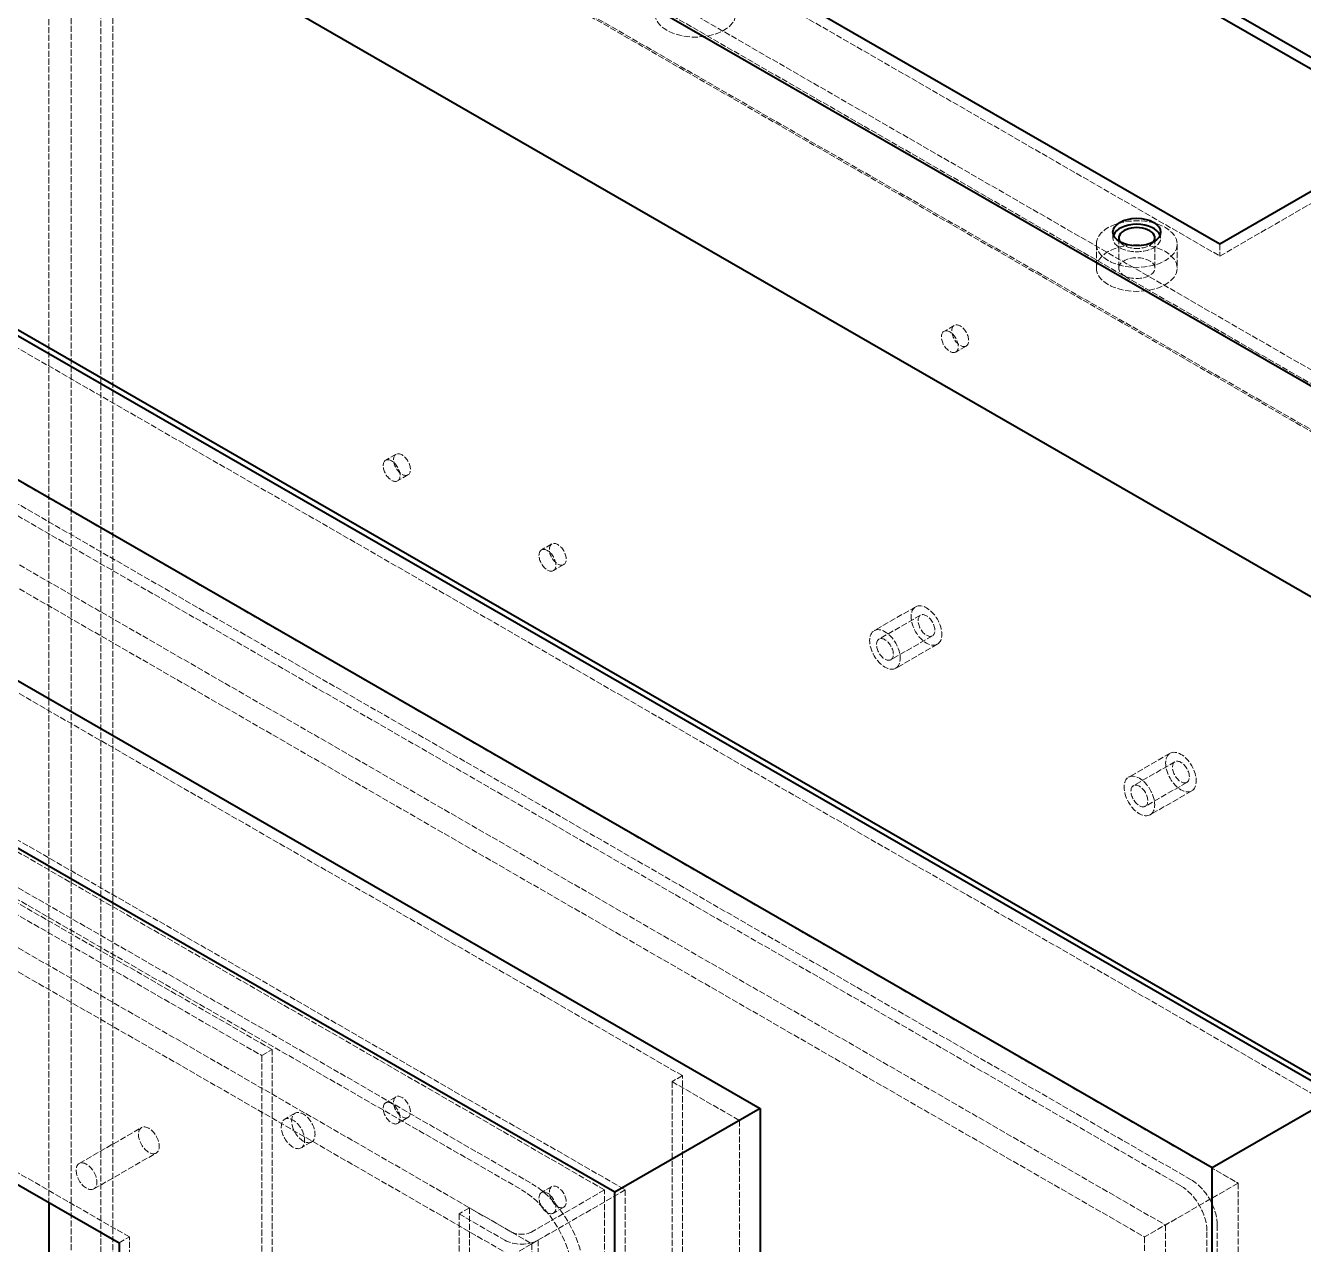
# Model space of a CAD drawing. Header units: millimetres. Extents: x 0 to 2378, y 0 to 1682.
# Drawn here: x 2158.9 to 2228.5, y 1462 to 1528.4 of the extents above; entities that cross this region are included whole.
import ezdxf

# ---------------------------------------------------------------- set-up
doc = ezdxf.new("R2010")
doc.units = ezdxf.units.MM
doc.header["$LTSCALE"] = 2
doc.linetypes.add('DASHED', pattern=[0.2067, 0.1654, -0.0413])
doc.layers.add('가려진 것(ISO)', color=2, linetype='DASHED', lineweight=18, true_color=0xffff00)
doc.layers.add('가시적인 것(ISO)', color=3, linetype='Continuous', lineweight=40, true_color=0x00ff00)

msp = doc.modelspace()

# ---------------------------------------------------------------- linework, layer by layer
at = {"layer": '가려진 것(ISO)'}
for p, q in [((2253.2496, 1494.7279), (2133.6071, 1563.6254)), ((2133.6071, 1552.1797), (2253.2496, 1483.2822)), ((2163.0227, 1441.3027), (2163.0227, 1547.5838)), ((2163.0227, 1547.5838), (2261.1692, 1491.065)), ((2170.2352, 1546.7675), (2223.9753, 1515.8206)), ((2160.1943, 1545.955), (2160.1943, 1464.2791)), ((2258.3407, 1489.4362), (2160.1943, 1545.955)), ((2163.6733, 1546.457), (2163.6733, 1441.6802)), ((2260.5186, 1490.6875), (2163.6733, 1546.457)), ((2161.4105, 1545.154), (2161.4105, 1440.3772)), ((2258.2559, 1489.3845), (2161.4105, 1545.154)), ((2230.6221, 1470.2519), (2110.9797, 1539.1495)), ((2110.1312, 1538.6608), (2229.7736, 1469.7633)), ((2103.9086, 1535.0775), (2223.5511, 1466.18)), ((2110.1312, 1530.1747), (2222.4197, 1465.5121)), ((2221.854, 1465.1863), (2109.5655, 1529.849)), ((2115.5052, 1528.3705), (2224.9653, 1465.3366)), ((2116.6365, 1527.7164), (2224.9653, 1465.334)), ((2111.5454, 1526.0902), (2221.0055, 1463.0563)), ((2111.5454, 1524.7846), (2219.8741, 1462.4022)), ((2223.9753, 1515.8206), (2235.2891, 1522.3357)), ((2194.7011, 1471.1882), (2111.8282, 1518.9115)), ((2218.1499, 1517.1262), (2218.1499, 1516.7991)), ((2218.4665, 1516.7991), (2218.4665, 1515.164)), ((2220.4333, 1516.7991), (2220.4333, 1515.164)), ((2220.7499, 1517.1262), (2220.7499, 1516.7991)), ((2217.2499, 1516.4721), (2217.2499, 1515.164)), ((2221.6499, 1516.4721), (2221.6499, 1515.164)), ((2223.9753, 1516.4746), (2223.9753, 1515.8206)), ((2191.0242, 1464.8359), (2104.4743, 1514.6767)), ((2209.5096, 1512.0429), (2208.944, 1511.7171)), ((2210.1568, 1510.9191), (2209.5911, 1510.5934)), ((2114.091, 1507.0018), (2186.4987, 1465.305)), ((2113.5253, 1506.6761), (2185.933, 1464.9793)), ((2119.1821, 1506.6635), (2191.5899, 1464.9666)), ((2190.4585, 1464.9641), (2119.7478, 1505.6837)), ((2179.104, 1505.0259), (2178.5384, 1504.7001)), ((2114.091, 1503.7317), (2186.4987, 1462.0348)), ((2179.7512, 1503.9021), (2179.1855, 1503.5764)), ((2114.091, 1502.4261), (2185.3673, 1461.3808)), ((2187.5893, 1500.1395), (2187.0236, 1499.8138)), ((2172.3566, 1472.6061), (2125.9703, 1499.3182)), ((2125.4047, 1498.9924), (2171.7909, 1472.2804)), ((2188.2365, 1499.0158), (2187.6708, 1498.69)), ((2207.4059, 1496.7233), (2205.1431, 1495.4203)), ((2207.6712, 1496.2627), (2205.4084, 1494.9596)), ((2208.3183, 1495.1389), (2206.0556, 1493.8358)), ((2208.5836, 1494.6782), (2206.3208, 1493.3752)), ((2164.5784, 1462.406), (2117.4851, 1489.5253)), ((2221.2652, 1488.7423), (2219.0024, 1487.4393)), ((2221.5305, 1488.2816), (2219.2677, 1486.9786)), ((2222.1776, 1487.1578), (2219.9149, 1485.8548)), ((2222.4429, 1486.6972), (2220.1801, 1485.3941)), ((2171.7909, 1472.2804), (2172.3566, 1472.6061)), ((2171.7909, 1472.2804), (2171.7909, 1429.7679)), ((2172.3566, 1430.0937), (2172.3566, 1472.6061)), ((2194.7011, 1471.1882), (2194.1354, 1470.8624)), ((2194.1354, 1470.8624), (2194.1354, 1403.4966)), ((2194.1354, 1470.8624), (2197.8124, 1468.745)), ((2194.7011, 1403.8223), (2194.7011, 1471.1882)), ((2179.104, 1470.0349), (2178.5384, 1469.7091)), ((2223.5511, 1466.18), (2229.7736, 1469.7633)), ((2173.6045, 1469.1386), (2173.0388, 1468.8128)), ((2179.7512, 1468.9111), (2179.1855, 1468.5853)), ((2197.8124, 1468.745), (2191.0242, 1464.8359)), ((2197.8124, 1468.745), (2197.8124, 1401.3791)), ((2161.8457, 1466.4052), (2165.2398, 1468.3597)), ((2174.5027, 1467.5787), (2173.9371, 1467.253)), ((2162.6441, 1465.0186), (2166.0383, 1466.9732)), ((2224.9653, 1465.334), (2219.8741, 1462.4022)), ((2224.9653, 1465.3366), (2221.0055, 1463.0563)), ((2224.9653, 1465.3366), (2224.9653, 1355.7853)), ((2191.5899, 1464.9666), (2186.4987, 1462.0348)), ((2190.4585, 1464.9641), (2186.4987, 1462.6838)), ((2187.5893, 1465.1485), (2187.0236, 1464.8228)), ((2190.4585, 1445.343), (2190.4585, 1464.9641)), ((2191.5899, 1464.9666), (2191.5899, 1414.2787)), ((2183.1046, 1463.9868), (2182.5389, 1463.6611)), ((2185.3673, 1462.6838), (2183.1046, 1463.9868)), ((2183.1046, 1463.9868), (2183.1046, 1444.3657)), ((2188.2365, 1464.0247), (2187.6708, 1463.699)), ((2182.5389, 1463.6611), (2182.5389, 1444.0399)), ((2182.5389, 1463.6611), (2185.0279, 1462.2277)), ((2164.0127, 1462.0803), (2164.5784, 1462.406)), ((2164.5784, 1430.3582), (2164.5784, 1462.406)), ((2219.8741, 1462.4022), (2219.8741, 1354.159)), ((2221.0055, 1463.0563), (2221.0055, 1353.505)), ((2223.2682, 1349.9153), (2223.2682, 1462.7368)), ((2223.8339, 1463.0626), (2223.8339, 1350.2411)), ((2186.8381, 1462.2277), (2185.3673, 1461.3808)), ((2186.4987, 1462.0348), (2186.4987, 1411.3469)), ((2186.8381, 1462.2277), (2186.8381, 1442.6066))]:
    msp.add_line(p, q, dxfattribs=at)
for centre, major_axis, ratio in [((2195.4082, 1529.0087), (-2.2, 0), 0.5758617), ((2219.4499, 1516.4721), (-2.2, 0), 0.5758617), ((2219.4499, 1515.164), (-2.2, 0), 0.5758617), ((2219.4499, 1515.164), (-0.9834, 0), 0.5758617), ((2209.2675, 1511.1552), (0.3236, -0.5619), 0.5780931), ((2209.8332, 1511.481), (0.3236, -0.5619), 0.5780931), ((2179.4276, 1504.464), (0.3236, -0.5619), 0.5780931), ((2178.8619, 1504.1382), (0.3236, -0.5619), 0.5780931), ((2187.9129, 1499.5777), (0.3236, -0.5619), 0.5780931), ((2187.3472, 1499.2519), (0.3236, -0.5619), 0.5780931), ((2207.9947, 1495.7008), (0.5889, -1.0226), 0.5780931), ((2207.9947, 1495.7008), (0.3236, -0.5619), 0.5780931), ((2205.732, 1494.3977), (0.5889, -1.0226), 0.5780931), ((2205.732, 1494.3977), (0.3236, -0.5619), 0.5780931), ((2221.854, 1487.7197), (0.5889, -1.0226), 0.5780931), ((2221.854, 1487.7197), (0.3236, -0.5619), 0.5780931), ((2219.5913, 1486.4167), (0.5889, -1.0226), 0.5780931), ((2219.5913, 1486.4167), (0.3236, -0.5619), 0.5780931), ((2179.4276, 1469.473), (0.3236, -0.5619), 0.5780931), ((2178.8619, 1469.1472), (0.3236, -0.5619), 0.5780931), ((2173.4879, 1468.0329), (0.4491, -0.7799), 0.5780931), ((2174.0536, 1468.3587), (0.4491, -0.7799), 0.5780931), ((2165.639, 1467.6664), (0.3992, -0.6933), 0.5780931), ((2162.2449, 1465.7119), (0.3992, -0.6933), 0.5780931), ((2187.9129, 1464.5866), (0.3236, -0.5619), 0.5780931), ((2187.3472, 1464.2609), (0.3236, -0.5619), 0.5780931)]:
    msp.add_ellipse(centre, major_axis=major_axis, ratio=ratio, dxfattribs=at)
for centre, major_axis, ratio, start_param, end_param in [((2219.4499, 1516.7991), (1.3, 0), 0.5758617, 2.9214033, 6.5033746), ((2219.4499, 1516.7991), (0.9834, 0), 0.5758617, 3.5082826, 5.9164954), ((2186.4987, 1462.0348), (1.9961, -3.4663), 0.5780931, 0.7873319, 2.3581282), ((2221.854, 1463.5512), (0.9981, -1.7332), 0.5780931, 0.7873319, 2.3581282), ((2222.4197, 1463.877), (-0.9981, 1.7332), 0.5780931, 3.9289245, 5.4997209), ((2185.933, 1461.7091), (1.9961, -3.4663), 0.5780931, 0.7873319, 2.3581282), ((2185.933, 1463.0096), (-0.8, 0), 0.5758617, 0.7853982, 2.3561945), ((2185.933, 1462.749), (1.28, 0), 0.5758617, 3.9269908, 5.4977871)]:
    msp.add_ellipse(centre, major_axis=major_axis, ratio=ratio, start_param=start_param, end_param=end_param, dxfattribs=at)
at = {"layer": '가시적인 것(ISO)'}
for p, q in [((2253.2496, 1494.7304), (2132.4757, 1564.2794)), ((2181.5489, 1553.9367), (2235.2891, 1522.9898)), ((2234.7212, 1522.6628), (2181.5489, 1553.2826)), ((2132.4757, 1552.8338), (2253.2496, 1483.2847)), ((2223.9753, 1516.4746), (2170.2352, 1547.4215)), ((2230.6221, 1470.2545), (2109.8483, 1539.8035)), ((2230.3393, 1470.0916), (2109.5655, 1539.6406)), ((2102.7772, 1535.7315), (2223.5511, 1466.1825)), ((2235.2891, 1522.9898), (2223.9753, 1516.4746)), ((2111.2625, 1519.8913), (2198.9438, 1469.3991)), ((2191.0242, 1464.8385), (2103.3429, 1515.3307)), ((2116.9194, 1489.1995), (2164.0127, 1462.0803)), ((2223.5511, 1466.1825), (2230.3393, 1470.0916)), ((2198.9438, 1469.3991), (2191.0242, 1464.8385)), ((2198.9438, 1469.3991), (2198.9438, 1400.7251)), ((2223.5511, 1340.2803), (2223.5511, 1466.1825)), ((2191.0242, 1396.1645), (2191.0242, 1464.8385)), ((2160.1943, 1464.2791), (2160.1943, 1441.5328)), ((2164.0127, 1462.0803), (2164.0127, 1430.0324))]:
    msp.add_line(p, q, dxfattribs=at)
msp.add_ellipse((2219.4499, 1517.1262), major_axis=(-1.3, 0), ratio=0.5758617, dxfattribs=at)
for major_axis, start_param, end_param in [((-1.3, 0), 3.361782, 6.062996), ((-0.9834, 0), 2.7749027, 6.6498752)]:
    msp.add_ellipse((2219.4499, 1516.7991), major_axis=major_axis, ratio=0.5758617, start_param=start_param, end_param=end_param, dxfattribs=at)

doc.saveas('drawing.dxf')
